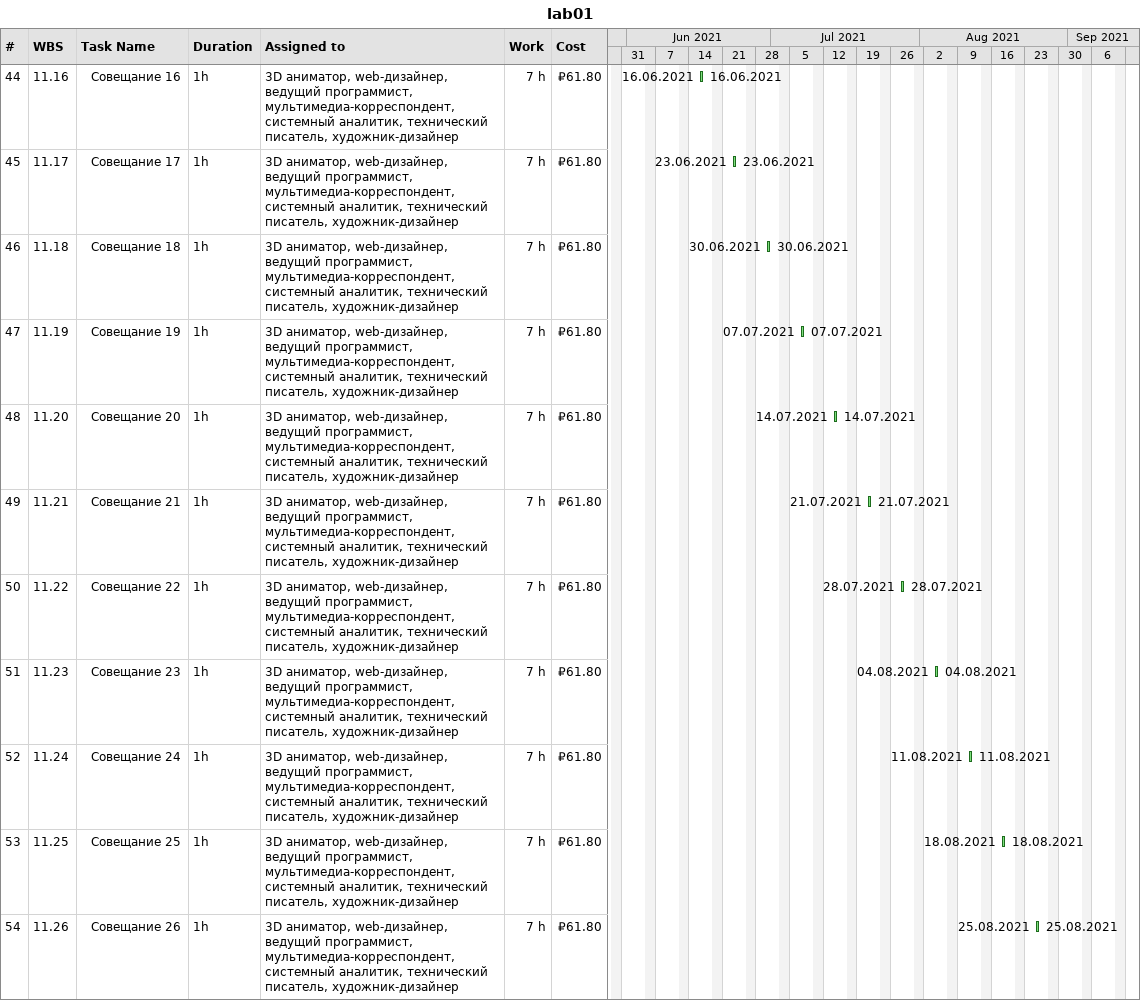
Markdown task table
lab01

| ID | WBS | Task | Duration | Start | Finish | Resources | Work (h) | Cost (₽) |
|---|---|---|---|---|---|---|---|---|
| 44 | 11.16 | Совещание 16 | 1h | 2021-06-16 | 2021-06-16 | 3D аниматор, web-дизайнер, ведущий программист, мультимедиа-корреспондент, системный аналитик, технический писатель, художник-дизайнер | 7 | 61.80 |
| 45 | 11.17 | Совещание 17 | 1h | 2021-06-23 | 2021-06-23 | 3D аниматор, web-дизайнер, ведущий программист, мультимедиа-корреспондент, системный аналитик, технический писатель, художник-дизайнер | 7 | 61.80 |
| 46 | 11.18 | Совещание 18 | 1h | 2021-06-30 | 2021-06-30 | 3D аниматор, web-дизайнер, ведущий программист, мультимедиа-корреспондент, системный аналитик, технический писатель, художник-дизайнер | 7 | 61.80 |
| 47 | 11.19 | Совещание 19 | 1h | 2021-07-07 | 2021-07-07 | 3D аниматор, web-дизайнер, ведущий программист, мультимедиа-корреспондент, системный аналитик, технический писатель, художник-дизайнер | 7 | 61.80 |
| 48 | 11.20 | Совещание 20 | 1h | 2021-07-14 | 2021-07-14 | 3D аниматор, web-дизайнер, ведущий программист, мультимедиа-корреспондент, системный аналитик, технический писатель, художник-дизайнер | 7 | 61.80 |
| 49 | 11.21 | Совещание 21 | 1h | 2021-07-21 | 2021-07-21 | 3D аниматор, web-дизайнер, ведущий программист, мультимедиа-корреспондент, системный аналитик, технический писатель, художник-дизайнер | 7 | 61.80 |
| 50 | 11.22 | Совещание 22 | 1h | 2021-07-28 | 2021-07-28 | 3D аниматор, web-дизайнер, ведущий программист, мультимедиа-корреспондент, системный аналитик, технический писатель, художник-дизайнер | 7 | 61.80 |
| 51 | 11.23 | Совещание 23 | 1h | 2021-08-04 | 2021-08-04 | 3D аниматор, web-дизайнер, ведущий программист, мультимедиа-корреспондент, системный аналитик, технический писатель, художник-дизайнер | 7 | 61.80 |
| 52 | 11.24 | Совещание 24 | 1h | 2021-08-11 | 2021-08-11 | 3D аниматор, web-дизайнер, ведущий программист, мультимедиа-корреспондент, системный аналитик, технический писатель, художник-дизайнер | 7 | 61.80 |
| 53 | 11.25 | Совещание 25 | 1h | 2021-08-18 | 2021-08-18 | 3D аниматор, web-дизайнер, ведущий программист, мультимедиа-корреспондент, системный аналитик, технический писатель, художник-дизайнер | 7 | 61.80 |
| 54 | 11.26 | Совещание 26 | 1h | 2021-08-25 | 2021-08-25 | 3D аниматор, web-дизайнер, ведущий программист, мультимедиа-корреспондент, системный аналитик, технический писатель, художник-дизайнер | 7 | 61.80 |
